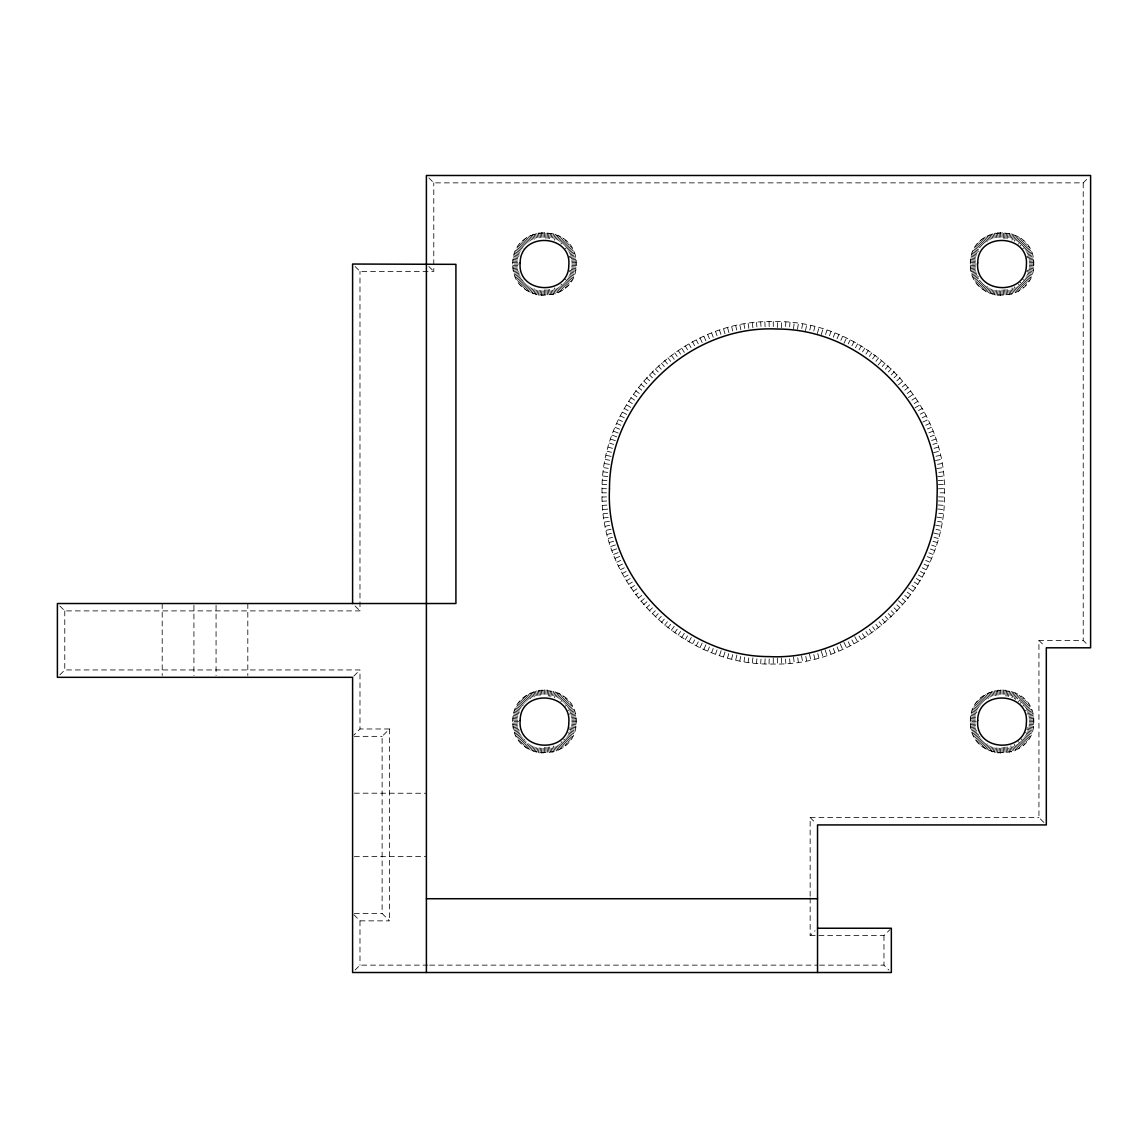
<?xml version="1.0" encoding="UTF-8"?>
<svg xmlns="http://www.w3.org/2000/svg" width="1148" height="1148" viewBox="0 0 1148 1148"><rect width="100%" height="100%" fill="white"/><g stroke="black" fill="none" stroke-linecap="round" stroke-linejoin="round"><path stroke-width="0.75" stroke-dasharray="5 3.75" d="M602.04 492.822C599.701 401.326 681.769 319.259 773.264 321.598C864.745 319.259 946.813 401.326 944.474 492.822C946.813 584.303 864.745 666.385 773.264 664.032C681.769 666.385 599.701 584.303 602.04 492.822L606.474 492.822M512.74 264.04C511.893 222.669 577.071 222.669 576.21 264.04C577.071 305.411 511.893 305.411 512.74 264.04L518.652 264.04M512.74 721.604C511.879 680.233 577.071 680.233 576.21 721.604C577.071 762.961 511.879 762.961 512.74 721.604L518.652 721.604M769.06 663.989L769.203 658.077M777.311 327.553L777.469 321.655M970.304 264.04C969.443 222.669 1034.635 222.669 1033.774 264.04C1034.635 305.411 969.443 305.411 970.304 264.04L976.216 264.04M970.304 721.604C969.443 680.233 1034.635 680.233 1033.774 721.604C1034.635 762.961 969.443 762.961 970.304 721.604L976.216 721.604M542.918 295.739L543.219 289.841M545.745 238.239L546.032 232.341M542.918 753.289L543.219 747.405M545.817 694.325L546.032 689.905M764.855 663.831L765.142 657.933M781.372 327.711L781.659 321.813M1000.482 295.739L1000.769 289.841M1003.309 238.239L1003.596 232.341M1000.482 753.289L1000.769 747.405M1003.381 694.325L1003.596 689.905M760.665 663.573L760.995 659.153M785.533 326.477L785.849 322.071M541.368 295.624L541.942 289.741M547.008 238.339L547.596 232.456M541.368 753.174L541.942 747.305M547.151 694.425L547.596 690.02M756.475 663.214L756.905 658.809M789.609 326.836L790.039 322.43M998.932 295.624L999.506 289.741M1004.572 238.339L1005.146 232.456M998.932 753.174L999.506 747.305M1004.715 694.425L1005.146 690.02M752.299 662.755L753.031 656.886M793.498 328.744L794.215 322.889M539.818 295.423L540.694 289.597M548.27 238.483L549.131 232.657M539.818 752.988L540.694 747.147M548.27 696.047L549.131 690.206M748.137 662.181L748.783 657.804M797.516 329.304L798.377 323.463M997.382 295.423L998.243 289.597M1005.835 238.483L1006.696 232.657M997.382 752.988L998.243 747.147M1005.835 696.047L1006.696 690.206M743.99 661.521L744.751 657.158M801.778 328.486L802.538 324.123M538.283 295.165L539.445 289.368M549.519 238.712L550.667 232.915M538.283 752.729L539.445 746.932M549.519 696.262L550.667 690.479M739.857 660.746L740.718 656.398M805.509 330.681L806.657 324.898M995.847 295.165L996.995 289.368M1007.083 238.712L1008.231 232.915M995.847 752.729L996.995 746.932M1007.083 696.262L1008.231 690.479M735.753 659.87L737.045 654.116M809.799 330.079L810.775 325.759M536.776 294.821L537.852 290.53M551.112 237.55L552.188 233.259M536.776 752.385L537.852 748.094M550.753 696.549L552.188 690.823M731.663 658.909L732.74 654.604M813.789 331.026L814.865 326.735M994.326 294.821L995.402 290.53M1008.676 237.55L1009.752 233.259M994.326 752.385L995.402 748.094M1008.317 696.549L1009.752 690.823M727.588 657.833L728.779 653.571M817.347 333.494L818.926 327.811M535.269 294.405L536.547 290.171M552.403 237.909L553.695 233.675M535.269 751.969L536.547 747.735M552.403 695.473L553.695 691.24M723.556 656.67L725.278 651.016M821.25 334.628L822.958 328.974M992.833 294.405L994.111 290.171M1009.967 237.909L1011.259 233.675M992.833 751.969L994.111 747.735M1009.967 695.473L1011.259 691.24M719.552 655.393L721.403 649.782M825.584 334.455L826.962 330.251M533.791 293.917L535.284 289.755M553.68 238.325L555.173 234.163M533.791 751.481L535.284 747.305M553.68 695.889L555.173 691.727M715.577 654.03L717.07 649.854M829.444 335.776L830.937 331.614M991.355 293.917L992.848 289.755M1011.245 238.325L1012.737 234.163M991.355 751.481L992.848 747.305M1011.245 695.889L1012.737 691.727M711.645 652.566L713.238 648.433M833.29 337.211L834.883 333.078M532.342 293.357L534.595 287.904M554.369 240.176L556.622 234.723M532.342 750.921L534.035 746.831M554.369 697.74L556.622 692.287M707.742 651.002L709.435 646.912M837.093 338.732L838.786 334.642M989.892 293.357L991.585 289.267M1011.919 240.176L1014.186 234.723M989.892 750.921L991.585 746.831M1011.919 697.74L1014.186 692.287M703.882 649.352L706.264 643.956M840.853 340.339L842.646 336.292M530.907 292.726L532.801 288.722M556.149 239.358L558.043 235.354M530.907 750.29L532.801 746.286M556.149 696.922L558.043 692.918M700.05 647.601L702.576 642.263M843.938 343.381L846.463 338.043M988.471 292.726L990.365 288.722M1013.713 239.358L1015.607 235.354M988.471 750.29L990.365 746.286M1013.713 696.922L1015.607 692.918M696.276 645.75L698.271 641.804M848.243 343.84L850.238 339.88M529.515 292.023L531.61 288.119M557.354 239.961L559.435 236.058M529.515 749.587L531.61 745.683M557.354 697.525L559.435 693.607M692.545 643.813L694.64 639.91M851.888 345.72L853.969 341.817M987.079 292.023L989.174 288.119M1014.215 241.267L1016.999 236.058M987.079 749.587L989.174 745.683M1014.215 698.816L1016.999 693.607M688.872 641.789L691.785 636.652M855.475 347.701L857.656 343.84M528.166 291.262L530.448 287.459M558.516 240.621L560.798 236.818M528.166 748.826L530.448 745.023M558.516 698.185L560.798 694.382M685.241 639.68L687.509 635.877M859.005 349.767L861.287 345.964M985.73 291.262L987.998 287.459M1016.08 240.621L1018.348 236.818M985.73 748.826L987.998 745.023M1015.32 699.448L1018.348 694.382M681.654 637.47L684.825 632.491M862.492 351.905L864.86 348.174M526.846 290.43L529.314 286.742M559.65 241.338L562.104 237.65M526.846 747.979L529.314 744.306M559.65 698.902L562.104 695.214M678.138 635.174L680.592 631.5M865.922 354.144L868.376 350.456M984.41 290.43L987.696 285.522M1017.214 241.338L1019.668 237.65M984.41 747.979L987.696 743.072M1017.214 698.902L1019.668 695.214M674.665 632.806L677.22 629.19M869.294 356.454L871.849 352.838M525.583 289.526L528.209 285.967M560.741 242.113L563.381 238.554M525.583 747.09L528.209 743.531M560.741 699.663L563.381 696.104M671.264 630.338L674.78 625.603M872.609 358.85L875.25 355.292M983.133 289.526L985.773 285.967M1018.305 242.113L1020.945 238.554M983.133 747.09L985.773 743.531M1019.18 698.486L1020.945 696.104M667.921 627.798L670.647 624.311M875.867 361.333L878.593 357.846M524.349 288.564L527.162 285.149M560.87 244.079L564.615 239.516M524.349 746.128L526.215 743.847M560.87 701.629L564.615 697.066M664.635 625.172L667.447 621.742M878.134 365.035L881.879 360.472M981.913 288.564L984.711 285.149M1018.42 244.079L1022.165 239.516M981.913 746.128L984.711 742.713M1018.42 701.629L1022.165 697.066M661.42 622.46L664.319 619.116M882.195 366.528L885.094 363.17M523.172 287.56L526.143 284.274M562.821 243.807L565.792 240.52M523.172 745.109L526.143 741.838M562.821 701.371L565.792 698.084M658.278 619.676L661.248 616.404M885.266 369.24L888.236 365.954M980.722 287.56L983.707 284.274M1020.371 243.807L1023.356 240.52M980.722 745.109L983.707 741.838M1020.371 701.371L1023.356 698.084M655.207 616.82L658.249 613.62M888.265 372.024L891.322 368.824M59.854 674.866L64.776 669.944L359.984 669.944L359.984 728.98L353.828 735.136M522.039 286.483L525.167 283.355M563.783 244.725L566.925 241.597M353.828 676.086L359.984 669.944M353.828 914.712L359.984 920.854L389.502 920.854L382.126 913.478L382.126 736.356L389.502 728.98L359.984 728.98M522.039 744.033L525.167 740.905M563.783 702.289L566.925 699.161M652.193 613.893L655.321 610.75M891.192 374.879L894.335 371.751M979.603 286.483L982.731 283.355M1020.299 245.772L1024.475 241.597M428.864 177.94L433.786 182.862L1083.224 182.862L1088.146 177.94M355.062 970.06L359.984 965.138L427.931 965.138M979.603 744.033L982.731 740.905M1020.299 703.337L1024.475 699.161M810.158 898.052L810.158 935.62L815.08 930.698M810.158 935.62L883.96 935.62L890.116 929.464M649.251 610.88L652.466 607.823M894.062 377.807L897.262 374.765M520.962 285.35L524.249 282.379M564.716 245.701L567.987 242.73M978.527 285.35L981.813 282.379M1022.265 245.701L1025.551 242.73M646.396 607.809L649.682 604.824M896.846 380.806L900.118 377.836M520.962 742.914L525.339 738.953M564.716 703.265L567.987 700.294M978.527 742.914L981.813 739.943M1022.265 703.265L1025.551 700.294M643.612 604.652L646.97 601.767M898.439 384.838L902.902 380.993M519.944 284.173L523.373 281.36M565.591 246.72L569.006 243.907M977.508 284.173L980.937 281.36M1023.141 246.72L1026.57 243.907M640.914 601.437L644.329 598.625M902.185 387.005L905.614 384.207M519.944 741.737L523.373 738.925M565.591 704.284L569.006 701.471M977.508 741.737L980.937 738.925M1023.141 704.284L1026.57 701.471M638.288 598.151L641.775 595.439M904.753 390.205L908.24 387.479M518.996 282.939L523.732 279.423M565.232 248.657L569.968 245.141M976.546 282.939L980.105 280.313M1022.782 248.657L1027.532 245.141M635.734 594.808L638.116 593.057M907.221 393.463L910.78 390.822M518.996 740.503L522.541 737.863M565.232 706.207L569.968 702.691M976.546 740.503L980.105 737.863M1022.782 706.207L1027.532 702.691M633.28 591.407L636.896 588.852M908.412 397.639L913.248 394.238M518.092 281.676L521.78 279.208M567.184 248.872L570.872 246.404M975.657 281.676L978.11 280.026M1024.748 248.872L1028.421 246.404M630.898 587.948L634.586 585.48M911.942 400.164L915.616 397.696M518.092 739.226L521.78 736.772M567.184 706.436L570.872 703.968M975.657 739.226L980.564 735.954M1024.748 706.436L1028.421 703.968M628.602 584.418L632.347 582.05M914.167 403.594L917.912 401.226M517.26 280.356L521.063 278.074M567.901 250.006L571.704 247.724M974.824 280.356L978.613 278.074M1025.465 250.006L1029.254 247.724M626.406 580.845L630.195 578.563M915.056 407.827L920.122 404.799M517.26 737.92L521.063 735.638M567.901 707.555L571.704 705.288M974.824 737.92L978.613 735.638M1025.465 707.555L1029.254 705.288M624.282 577.214L628.143 575.033M918.386 410.611L922.231 408.43M516.5 278.993L520.403 276.912M568.561 251.168L572.465 249.087M974.049 278.993L979.258 276.223M1026.125 251.168L1030.029 249.087M622.259 573.526L626.162 571.446M920.352 414.198L924.255 412.103M516.5 736.557L520.403 734.476M568.561 708.732L572.465 706.637M974.049 736.557L979.258 733.773M1026.125 708.732L1030.029 706.637M620.322 569.795L624.282 567.815M922.246 417.829L926.192 415.834M515.796 277.615L519.8 275.721M569.164 252.359L573.168 250.465M973.346 277.615L977.35 275.721M1026.728 252.359L1030.732 250.465M618.485 566.021L622.489 564.127M922.705 422.134L928.043 419.623M515.796 735.165L519.8 733.271M567.83 710.555L573.168 708.029M973.346 735.165L977.35 733.271M1025.394 710.555L1030.732 708.029M616.734 562.204L620.781 560.411M925.733 425.234L929.794 423.44M515.165 276.18L519.255 274.487M569.709 253.593L573.799 251.9M972.715 276.18L976.819 274.487M1027.273 253.593L1031.363 251.9M615.084 558.344L620.537 556.077M927.354 428.993L931.444 427.3M515.165 733.744L519.255 732.051M569.709 711.157L573.799 709.45M972.715 733.744L976.819 732.051M1027.273 711.157L1031.363 709.45M613.52 554.441L619.03 552.317M928.875 432.796L933.008 431.203M514.605 274.731L520.159 272.736M570.183 254.842L574.359 253.349M972.155 274.731L977.723 272.736M1027.747 254.842L1031.923 253.349M612.056 550.495L617.61 548.514M930.296 436.627L934.472 435.135M514.605 732.295L520.159 730.3M570.183 712.406L574.359 710.913M972.155 732.295L977.723 730.3M1027.747 712.406L1031.923 710.913M610.679 546.534L616.289 544.669M931.631 440.502L935.835 439.11M514.117 273.253L519.757 271.545M569.193 256.535L574.847 254.827M971.667 273.253L975.915 271.961M1026.757 256.535L1032.411 254.827M609.416 542.516L613.649 541.239M932.865 444.405L937.098 443.114M514.117 730.817L519.757 729.095M569.193 714.099L574.847 712.391M971.667 730.817L975.915 729.525M1026.757 714.099L1032.411 712.391M608.239 538.484L612.515 537.307M934.013 448.337L938.275 447.16M513.701 271.746L517.992 270.67M569.537 257.769L575.263 256.334M971.251 271.746L975.556 270.67M1027.101 257.769L1032.827 256.334M607.177 534.423L611.468 533.346M933.611 452.656L939.351 451.221M513.701 729.31L517.992 728.234M570.972 714.96L575.263 713.884M971.251 729.31L975.556 728.234M1028.522 714.96L1032.827 713.884M606.201 530.333L611.97 529.041M935.993 456.273L940.312 455.311M513.357 270.225L517.705 269.364M571.259 258.716L575.607 257.855M970.921 270.225L975.255 269.364M1028.823 258.716L1033.171 257.855M605.34 526.229L609.674 525.354M935.39 460.563L941.188 459.415M513.357 727.789L517.705 726.928M571.259 716.266L575.607 715.405M970.921 727.789L975.255 726.928M1028.823 716.266L1033.171 715.405M604.566 522.096L610.377 521.077M937.586 464.309L941.948 463.548M513.084 268.689L517.475 268.044M571.489 260.036L575.865 259.391M970.648 268.689L976.489 267.828M1029.053 260.036L1033.43 259.391M603.891 517.949L608.282 517.289M936.782 468.571L942.623 467.695M513.084 726.254L517.475 725.608M571.489 717.6L575.865 716.94M970.648 726.254L976.489 725.393M1029.053 717.6L1033.43 716.94M603.331 513.773L607.722 513.242M938.791 472.402L943.182 471.857M512.898 267.154L517.303 266.723M571.661 261.357L576.066 260.926M970.462 267.154L976.331 266.566M1029.211 261.357L1033.616 260.926M602.872 509.597L608.741 509.023M937.773 476.621L943.656 476.033M512.898 724.704L517.303 724.273M571.661 718.921L576.066 718.49M970.462 724.704L976.331 724.13M1029.211 718.921L1033.616 718.49M602.513 505.421L606.919 505.091M938.131 480.653L944.015 480.223M512.783 265.604L518.681 265.303M571.747 262.705L576.181 262.476M970.347 265.604L976.245 265.303M1029.311 262.705L1033.731 262.476M602.255 501.217L606.675 501.002M938.375 484.714L944.273 484.413M512.783 723.154L518.681 722.867M571.747 720.255L576.181 720.04M970.347 723.154L976.245 722.867M1029.311 720.255L1033.731 720.04M602.097 497.027L606.517 496.912M938.519 488.761L944.431 488.618M571.79 264.04L576.21 264.04M1029.34 264.04L1033.774 264.04M355.062 266.494L359.984 271.416L433.786 271.416L433.786 182.862M940.054 492.822L944.474 492.822M59.854 605.986L64.776 610.894L359.984 610.894L359.984 271.416M1043.862 822.456L1038.94 817.534L1038.94 640.426L1083.224 640.426L1088.146 645.334M571.79 721.604L576.21 721.604M1029.34 721.604L1033.774 721.604M354.33 736.356L382.126 736.356M354.359 793.182L426.396 793.268M810.158 896.258L810.158 817.534L1038.94 817.534M354.359 856.652L426.396 856.58M354.33 913.478L382.126 913.478M429.725 965.138L817.792 965.138M819.586 965.138L883.96 965.138L888.882 970.06M602.097 488.618L606.517 488.732M938.519 496.883L944.431 497.027M970.347 262.476L976.245 262.777M1029.311 265.375L1033.731 265.604M512.783 262.476L518.681 262.777M571.747 265.375L576.181 265.604M602.255 484.413L606.675 484.643M938.375 500.93L944.273 501.217M970.347 720.04L976.245 720.327M1029.311 722.939L1033.731 723.154M512.783 720.04L518.681 720.327M571.747 722.939L576.181 723.154M602.513 480.223L606.919 480.553M938.131 504.976L944.015 505.421M970.462 260.926L976.331 261.514M1029.211 266.723L1033.616 267.154M512.898 260.926L517.303 261.357M571.661 266.723L576.066 267.154M602.872 476.033L608.741 476.621M937.773 509.023L943.656 509.597M970.462 718.49L976.331 719.064M1029.211 724.273L1033.616 724.704M512.898 718.49L517.303 718.921M571.661 724.273L576.066 724.704M603.331 471.857L607.722 472.402M938.791 513.242L943.182 513.773M970.648 259.391L976.489 260.252M1029.053 268.044L1033.43 268.689M513.084 259.391L517.475 260.036M571.489 268.044L575.865 268.689M603.891 467.695L608.282 468.341M936.782 517.074L942.623 517.949M970.648 716.94L976.489 717.816M1029.053 725.608L1033.43 726.254M513.084 716.94L517.475 717.6M571.489 725.608L575.865 726.254M604.566 463.548L610.377 464.553M937.586 521.336L941.948 522.096M970.921 257.855L975.255 258.716M1028.823 269.364L1033.171 270.225M513.357 257.855L517.705 258.716M571.259 269.364L575.607 270.225M605.34 459.415L609.674 460.276M935.39 525.067L941.188 526.229M970.921 715.405L975.255 716.266M1028.823 726.928L1033.171 727.789M513.357 715.405L517.705 716.266M571.259 726.928L575.607 727.789M606.201 455.311L611.97 456.603M935.993 529.357L940.312 530.333M971.251 256.334L975.556 257.41M1027.101 270.311L1032.827 271.746M513.701 256.334L517.992 257.41M569.537 270.311L575.263 271.746M607.177 451.221L611.468 452.298M933.611 532.988L939.351 534.423M971.251 713.884L975.556 714.96M1027.101 727.875L1032.827 729.31M513.701 713.884L517.992 714.96M569.537 727.875L575.263 729.31M608.239 447.16L612.515 448.337M934.013 537.307L938.275 538.484M971.667 254.827L975.915 256.119M1026.757 271.545L1032.411 273.253M514.117 254.827L519.757 256.535M569.193 271.545L574.847 273.253M609.416 443.114L613.649 444.405M932.865 541.239L937.098 542.516M971.667 712.391L975.915 713.669M1026.757 729.095L1032.411 730.817M514.117 712.391L519.757 714.099M569.193 729.095L574.847 730.817M610.679 439.11L616.289 440.961M931.631 545.142L935.835 546.534M972.155 253.349L977.723 255.344M1027.747 273.238L1031.923 274.731M514.605 253.349L520.159 255.344M570.183 273.238L574.359 274.731M612.056 435.135L617.61 437.13M930.296 549.002L934.472 550.495M972.155 710.913L977.723 712.894M1027.747 730.802L1031.923 732.295M514.605 710.913L520.159 712.894M570.183 730.802L574.359 732.295M613.52 431.203L619.03 433.327M928.875 552.848L933.008 554.441M972.715 251.9L976.819 253.593M1027.273 274.487L1031.363 276.18M515.165 251.9L519.255 253.593M569.709 274.487L573.799 276.18M615.084 427.3L620.537 429.553M927.354 556.651L931.444 558.344M972.715 709.45L976.819 711.157M1027.273 732.051L1031.363 733.744M515.165 709.45L519.255 711.157M569.709 732.051L573.799 733.744M616.734 423.44L620.781 425.234M925.733 560.411L929.794 562.204M973.346 250.465L977.35 252.359M1026.728 275.721L1030.732 277.615M515.796 250.465L519.8 252.359M569.164 275.721L573.168 277.615M618.485 419.623L622.489 421.503M924.04 564.127L928.043 566.021M973.346 708.029L977.35 709.923M1025.394 732.639L1030.732 735.165M515.796 708.029L519.8 709.923M567.83 732.639L573.168 735.165M620.322 415.834L624.282 417.829M922.246 567.815L926.192 569.795M974.049 249.087L979.258 251.857M1026.125 276.912L1030.029 278.993M516.5 249.087L520.403 251.168M568.561 276.912L572.465 278.993M622.259 412.103L627.468 414.887M920.352 571.446L924.255 573.526M974.049 706.637L977.952 708.732M1026.125 734.476L1030.029 736.557M516.5 706.637L520.403 708.732M568.561 734.476L572.465 736.557M624.282 408.43L628.143 410.611M918.386 575.033L922.231 577.214M974.824 247.724L978.613 250.006M1025.465 278.074L1029.254 280.356M517.26 247.724L521.063 250.006M567.901 278.074L571.704 280.356M626.406 404.799L631.472 407.827M916.319 578.563L920.122 580.845M974.824 705.288L978.613 707.555M1025.465 735.638L1029.254 737.92M517.26 705.288L521.063 707.555M567.901 735.638L571.704 737.92M628.602 401.226L632.347 403.594M914.167 582.05L917.912 584.418M975.657 246.404L978.11 248.054M1024.748 279.208L1028.421 281.676M518.092 246.404L521.78 248.872M567.184 279.208L570.872 281.676M630.898 397.696L634.586 400.164M911.942 585.48L915.616 587.948M975.657 703.968L979.33 706.436M1024.748 736.772L1028.421 739.226M518.092 703.968L521.78 706.436M567.184 736.772L570.872 739.226M633.28 394.238L636.896 396.778M908.412 588.006L913.248 591.407M976.546 245.141L980.105 247.767M1022.782 279.423L1027.532 282.939M518.996 245.141L523.732 248.657M565.232 279.423L569.968 282.939M635.734 390.822L639.293 393.463M907.221 592.181L910.78 594.808M976.546 702.691L980.105 705.331M1023.973 737.863L1027.532 740.503M518.996 702.691L523.732 706.207M566.409 737.863L569.968 740.503M638.288 387.479L641.775 390.205M904.753 595.439L908.24 598.151M977.508 243.907L980.937 246.72M1023.141 281.36L1026.57 284.173M519.944 243.907L523.373 246.72M565.591 281.36L569.006 284.173M640.914 384.207L644.329 387.005M902.185 598.625L905.614 601.437M977.508 701.471L980.937 704.284M1023.141 738.925L1026.57 741.737M519.944 701.471L523.373 704.284M565.591 738.925L569.006 741.737M643.612 380.993L646.97 383.877M898.439 600.791L902.902 604.652M978.527 242.73L981.813 245.701M1022.265 282.379L1025.551 285.35M520.962 242.73L524.249 245.701M564.716 282.379L567.987 285.35M646.396 377.836L649.682 380.806M896.846 604.824L900.118 607.809M978.527 700.294L981.813 703.265M1021.175 738.953L1025.551 742.914M520.962 700.294L524.249 703.265M563.625 738.953L567.987 742.914M649.251 374.765L652.466 377.807M894.062 607.823L897.262 610.88M979.603 241.597L982.731 244.725M1020.299 282.308L1024.475 286.483M1038.94 640.426L1045.096 646.568M522.039 241.597L525.167 244.725M563.783 283.355L566.925 286.483M652.193 371.751L655.321 374.879M891.192 610.75L894.335 613.893M979.603 699.161L982.731 702.289M1021.347 740.905L1024.475 744.033M428.864 266.494L433.786 271.416M810.158 817.534L816.314 823.69M522.039 699.161L525.167 702.289M563.783 740.905L566.925 744.033M355.062 605.986L359.984 610.894M655.207 368.824L658.249 372.024M888.265 613.62L891.322 616.82M980.722 240.52L983.707 243.807M1020.371 284.274L1023.356 287.56M980.722 698.084L983.707 701.371M1020.371 741.838L1023.356 745.109M658.278 365.954L661.248 369.24M885.266 616.404L888.236 619.676M523.172 240.52L526.143 243.807M562.821 284.274L565.792 287.56M523.172 698.084L526.143 701.371M562.821 741.838L565.792 745.109M661.42 363.17L664.319 366.528M882.195 619.116L885.094 622.46M981.913 239.516L984.711 242.931M1018.42 284.001L1022.165 288.564M981.913 697.066L984.711 700.495M1018.42 741.565L1022.165 746.128M664.635 360.472L667.447 363.887M879.067 621.742L881.879 625.172M524.349 239.516L527.162 242.931M560.87 284.001L564.615 288.564M524.349 697.066L527.162 700.495M560.87 741.565L564.615 746.128M667.921 357.846L670.647 361.333M875.867 624.311L878.593 627.798M983.133 238.554L985.773 242.113M1018.305 285.967L1020.945 289.526M983.133 696.104L985.773 699.663M1018.305 743.531L1020.945 747.09M671.264 355.292L674.78 360.042M872.609 626.779L875.25 630.338M525.583 238.554L528.209 242.113M560.741 285.967L563.381 289.526M525.583 696.104L528.209 699.663M560.741 743.531L563.381 747.09M674.665 352.838L677.22 356.454M869.294 629.19L871.849 632.806M984.41 237.65L987.696 242.558M1017.214 286.742L1019.668 290.43M984.41 695.214L986.864 698.902M1017.214 744.306L1019.668 747.979M678.138 350.456L680.592 354.144M865.922 631.5L868.376 635.174M526.846 237.65L529.314 241.338M559.65 286.742L562.104 290.43M526.846 695.214L529.314 698.902M559.65 744.306L562.104 747.979M681.654 348.174L684.825 353.154M862.492 633.725L864.86 637.47M985.73 236.818L987.998 240.621M1016.08 287.459L1018.348 291.262M985.73 694.382L988.758 699.448M1016.08 745.023L1018.348 748.826M685.241 345.964L687.509 349.767M859.005 635.877L861.287 639.68M528.166 236.818L530.448 240.621M558.516 287.459L560.798 291.262M528.166 694.382L531.194 699.448M558.516 745.023L560.798 748.826M688.872 343.84L691.053 347.701M854.743 636.652L857.656 641.789M987.079 236.058L989.174 239.961M1014.215 286.813L1016.999 292.023M987.079 693.607L989.174 697.525M1014.215 744.378L1016.999 749.587M692.545 341.817L694.64 345.72M851.888 639.91L853.969 643.813M529.515 236.058L531.61 239.961M557.354 288.119L559.435 292.023M529.515 693.607L531.61 697.525M557.354 745.683L559.435 749.587M696.276 339.88L698.271 343.84M848.243 641.804L850.238 645.75M988.471 235.354L990.365 239.358M1013.713 288.722L1015.607 292.726M988.471 692.918L990.365 696.922M1013.713 746.286L1015.607 750.29M700.05 338.043L702.576 343.381M843.938 642.263L846.463 647.601M530.907 235.354L532.801 239.358M556.149 288.722L558.043 292.726M530.907 692.918L532.801 696.922M556.149 746.286L558.043 750.29M703.882 336.292L706.264 341.688M840.25 643.956L842.646 649.352M989.892 234.723L991.585 238.813M1011.919 287.904L1014.186 293.357M989.892 692.287L991.585 696.377M1012.493 746.831L1014.186 750.921M707.742 334.642L709.435 338.732M837.093 646.912L838.786 651.002M532.342 234.723L534.595 240.176M554.369 287.904L556.622 293.357M532.342 692.287L534.595 697.74M554.929 746.831L556.622 750.921M711.645 333.078L713.238 337.211M833.29 648.433L834.883 652.566M991.355 234.163L992.848 238.325M1011.245 289.755L1012.737 293.917M991.355 691.727L992.848 695.889M1010.742 745.913L1012.737 751.481M715.577 331.614L717.07 335.776M829.444 649.854L830.937 654.03M533.791 234.163L535.284 238.325M553.68 289.755L555.173 293.917M533.791 691.727L535.284 695.889M553.178 745.913L555.173 751.481M719.552 330.251L720.944 334.455M825.111 649.782L826.962 655.393M992.833 233.675L994.111 237.909M1009.967 290.171L1011.259 294.405M992.833 691.24L994.111 695.473M1009.967 747.735L1011.259 751.969M723.556 328.974L725.278 334.628M821.25 651.016L822.958 656.67M535.269 233.675L536.547 237.909M552.403 290.171L553.695 294.405M535.269 691.24L536.547 695.473M552.403 747.735L553.695 751.969M727.588 327.811L729.167 333.494M817.749 653.571L818.926 657.833M994.326 233.259L995.402 237.55M1008.676 290.53L1009.752 294.821M994.326 690.823L995.761 696.549M1008.676 748.094L1009.752 752.385M731.663 326.735L732.74 331.026M813.789 654.604L814.865 658.909M536.776 233.259L537.852 237.55M551.112 290.53L552.188 294.821M536.776 690.823L538.197 696.549M551.112 748.094L552.188 752.385M735.753 325.759L736.715 330.079M809.484 654.116L810.775 659.87M995.847 232.915L996.995 238.712M1007.083 289.368L1008.231 295.165M995.847 690.479L996.995 696.262M1007.083 746.932L1008.231 752.729M739.857 324.898L741.005 330.681M805.796 656.398L806.657 660.746M538.283 232.915L539.445 238.712M549.519 289.368L550.667 295.165M538.283 690.479L539.445 696.262M549.519 746.932L550.667 752.729M743.99 324.123L744.751 328.486M801.519 655.695L802.538 661.521M997.382 232.657L998.243 238.483M1005.835 289.597L1006.696 295.423M997.382 690.206L998.243 696.047M1005.835 747.147L1006.696 752.988M748.137 323.463L748.998 329.304M797.731 657.804L798.377 662.181M539.818 232.657L540.694 238.483M548.27 289.597L549.131 295.423M539.818 690.206L540.694 696.047M548.27 747.147L549.131 752.988M752.299 322.889L753.031 328.744M793.498 656.886L794.215 662.755M998.932 232.456L999.506 238.339M1004.572 289.741L1005.146 295.624M998.932 690.02L999.363 694.425M1004.572 747.305L1005.146 753.174M756.475 322.43L756.905 326.836M789.609 658.809L790.039 663.214M541.368 232.456L541.942 238.339M547.008 289.741L547.596 295.624M541.368 690.02L541.799 694.425M547.008 747.305L547.596 753.174M760.665 322.071L760.995 326.477M785.533 659.153L785.849 663.573M1000.482 232.341L1000.769 238.239M1003.309 289.841L1003.596 295.739M1000.482 689.905L1000.697 694.325M1003.309 747.405L1003.596 753.289M764.855 321.813L765.142 327.711M781.372 657.933L781.659 663.831M542.918 232.341L543.219 238.239M545.745 289.841L546.032 295.739M542.918 689.905L543.133 694.325M545.745 747.405L546.032 753.289M769.06 321.655L769.203 327.553M777.311 658.077L777.469 663.989M1083.224 182.862L1083.224 640.426M1002.046 232.312L1002.046 238.21M1002.046 289.87L1002.046 295.768M1002.046 689.862L1002.046 694.296M1002.046 747.434L1002.046 753.332M883.96 935.62L883.96 965.138M773.264 321.598L773.264 327.51M773.264 658.134L773.264 664.032M544.482 232.312L544.482 238.21M544.482 289.87L544.482 295.768M544.482 689.862L544.482 694.296M544.482 747.434L544.482 753.332M389.502 728.98L389.502 920.854M359.984 920.854L359.984 965.138M247.81 603.518L247.81 675.569M216.068 605.283L216.068 675.569M193.926 605.283L193.926 675.569M162.198 603.518L162.198 675.569M64.776 610.894L64.776 669.944"/><path stroke-width="1.5" d="M426.396 898.726L817.534 898.726M817.534 928.244L891.336 928.244L891.336 972.514L352.594 972.514L352.594 677.32L57.4 677.32L57.4 603.518L455.914 603.518L455.914 264.341L352.594 264.04L352.594 603.518M817.534 972.514L817.534 824.924L1046.316 824.924L1046.316 647.802L1090.6 647.802L1090.6 175.486L426.396 175.486L426.396 972.514M609.473 488.804C605.082 576.267 681.668 656.699 769.246 656.613C856.709 661.004 937.141 584.418 937.041 496.84C941.432 409.377 864.86 328.945 777.282 329.031C689.819 324.64 609.373 401.226 609.473 488.804M520.159 262.849C517.117 294.146 568.762 296.686 568.805 265.231C571.833 233.934 520.202 231.394 520.159 262.849M520.159 720.399C517.117 751.71 568.762 754.25 568.805 722.795C571.833 691.498 520.202 688.958 520.159 720.399M977.709 262.849C974.681 294.146 1026.312 296.686 1026.369 265.231C1029.397 233.934 977.766 231.394 977.709 262.849M977.709 720.399C974.681 751.71 1026.312 754.25 1026.369 722.795C1029.397 691.498 977.766 688.958 977.709 720.399"/></g></svg>
